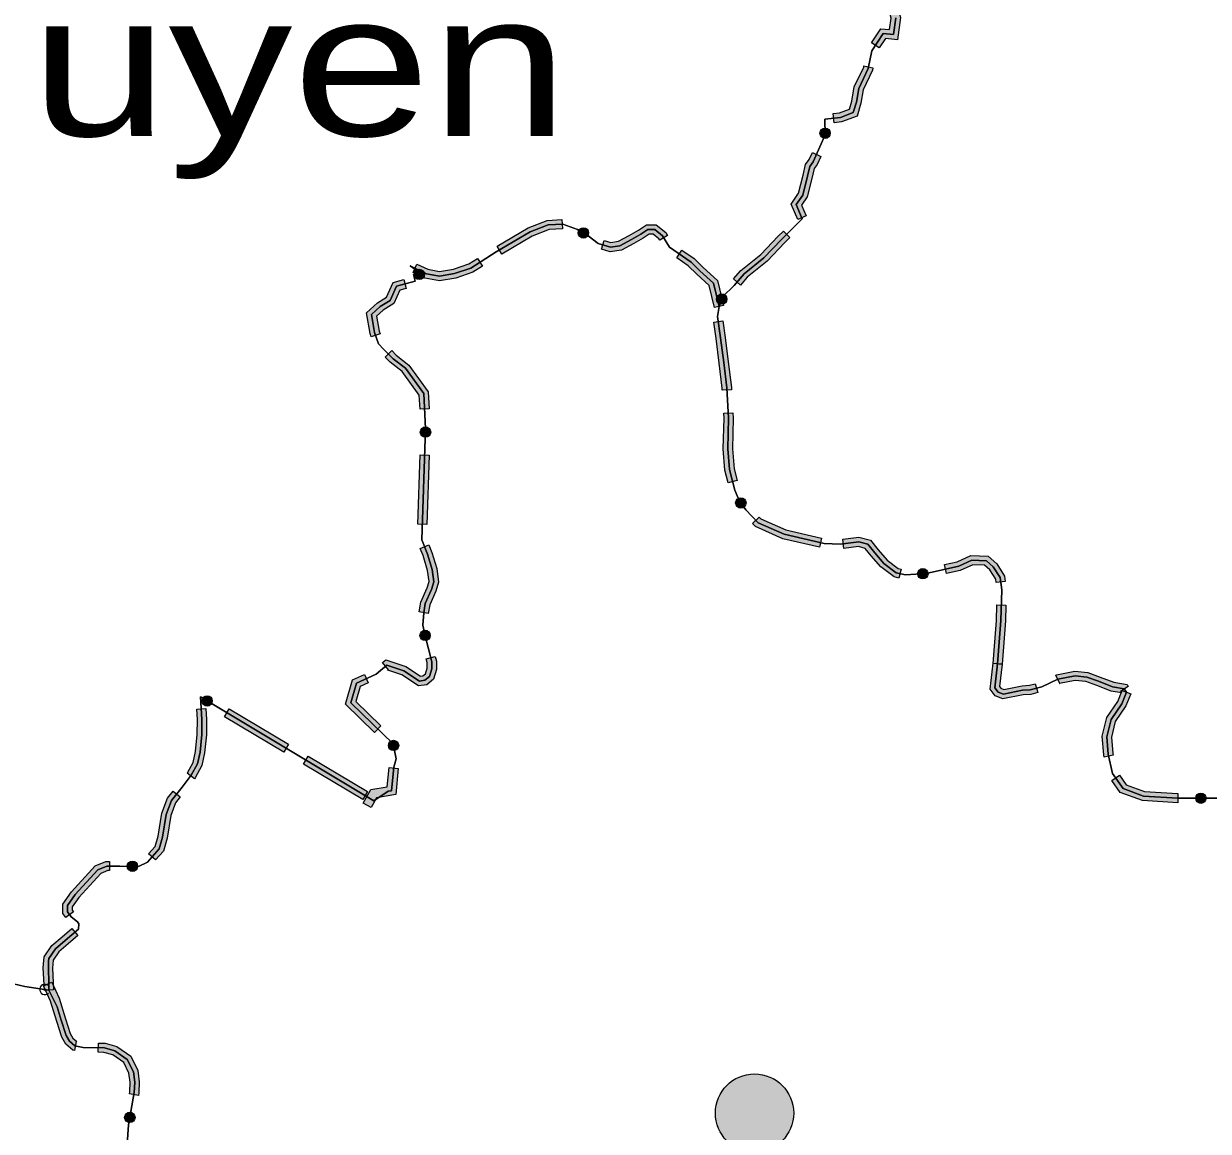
# Model space of a CAD drawing. Header units: metres. Extents: x -835890 to 1024355, y 79891 to 2211954.
# Drawn here: x -219920 to -168490, y 1914782 to 1962861 of the extents above; entities that cross this region are included whole.
import ezdxf
from ezdxf.enums import TextEntityAlignment as Align

# ---------------------------------------------------------------- set-up
doc = ezdxf.new("R2010")
doc.units = ezdxf.units.M
doc.header["$LTSCALE"] = 2200
for name, color, linetype, lineweight in [('12', 7, 'Continuous', 13), ('13', 7, 'Continuous', 13), ('14', 7, 'Continuous', 13), ('16', 7, 'Continuous', 13), ('37', 7, 'Continuous', 13), ('8', 7, 'Continuous', 13)]:
    doc.layers.add(name, color=color, linetype=linetype, lineweight=lineweight)
doc.layers.add('3', color=7, linetype='Continuous')

msp = doc.modelspace()

# ---------------------------------------------------------------- hatches: boundary and pattern name
at = {"layer": '37'}
for points in [[(-182364, 1964318), (-182071, 1963942), (-181850, 1963131), (-181982, 1962167), (-182511, 1962221), (-182775, 1961816), (-183110, 1962035), (-182713, 1962643), (-182326, 1962604), (-182258, 1963105), (-182436, 1963759), (-182679, 1964072)], [(-183048, 1960946), (-183069, 1960846), (-183475, 1959994), (-183572, 1959409), (-183741, 1958848), (-184413, 1958596), (-184733, 1958558), (-184779, 1958956), (-184508, 1958988), (-184067, 1959153), (-183962, 1959500), (-183860, 1960115), (-183451, 1960974), (-183440, 1961028)], [(-185118, 1957879, 1), (-185133, 1958329, 1)], [(-185313, 1957102), (-185465, 1956756), (-185601, 1956579), (-185689, 1956199), (-185909, 1955340), (-186150, 1954985), (-185950, 1954515), (-186318, 1954359), (-186604, 1955030), (-186279, 1955507), (-186078, 1956293), (-185971, 1956755), (-185812, 1956962), (-185679, 1957263)], [(-196531, 1953959), (-197112, 1953929), (-197838, 1953645), (-199166, 1952861), (-199369, 1953206), (-198013, 1954006), (-197197, 1954325), (-196552, 1954359)], [(-195818, 1953890, 1), (-195427, 1953667, 1)], [(-192307, 1953463), (-192343, 1953524), (-192596, 1953726), (-192767, 1953726), (-193024, 1953555), (-193435, 1953316), (-193970, 1953031), (-194452, 1952951), (-194837, 1953071), (-194718, 1953453), (-194424, 1953361), (-194100, 1953415), (-193629, 1953665), (-193235, 1953895), (-192888, 1954126), (-192456, 1954126), (-192038, 1953792), (-191964, 1953669)], [(-186651, 1953579), (-186873, 1953357), (-187646, 1952550), (-188508, 1951854), (-188800, 1951517), (-189103, 1951779), (-188787, 1952143), (-187917, 1952845), (-187159, 1953637), (-186934, 1953862)], [(-189924, 1950537), (-190155, 1951494), (-190702, 1951992), (-191067, 1952357), (-191570, 1952698), (-191345, 1953029), (-190811, 1952666), (-190426, 1952281), (-189794, 1951708), (-189535, 1950630)], [(-200007, 1952333), (-200422, 1952070), (-201164, 1951822), (-201867, 1951705), (-202498, 1951817), (-203018, 1952064), (-202847, 1952425), (-202375, 1952201), (-201866, 1952111), (-201261, 1952212), (-200595, 1952434), (-200222, 1952671)], [(-202969, 1951976, 1), (-202519, 1951976, 1)], [(-203312, 1951369), (-203590, 1951295), (-203852, 1950714), (-204316, 1950424), (-204602, 1950159), (-204489, 1949510), (-204450, 1949392), (-204829, 1949265), (-204878, 1949411), (-205034, 1950305), (-204559, 1950743), (-204166, 1950988), (-203877, 1951633), (-203415, 1951756)], [(-189689, 1950697, 1), (-189537, 1951120, 1)], [(-189568, 1949965), (-189465, 1949245), (-189332, 1948178), (-189198, 1947073), (-189191, 1946973), (-189591, 1946947), (-189596, 1947036), (-189729, 1948129), (-189862, 1949192), (-189964, 1949908)], [(-203944, 1948668), (-203746, 1948471), (-203197, 1948045), (-202353, 1946874), (-202314, 1946143), (-202714, 1946122), (-202746, 1946735), (-203488, 1947764), (-204011, 1948170), (-204227, 1948385)], [(-189128, 1945975), (-189113, 1945743), (-189147, 1944413), (-189082, 1943542), (-188950, 1943033), (-189338, 1942933), (-189478, 1943476), (-189547, 1944403), (-189514, 1945736), (-189527, 1945949)], [(-202483, 1944909, 1), (-202468, 1945359, 1)], [(-202310, 1944127), (-202415, 1941129), (-202814, 1941143), (-202710, 1944141)], [(-188651, 1941877, 1), (-188921, 1942237, 1)], [(-187987, 1941439), (-187914, 1941362), (-186836, 1940886), (-185280, 1940528), (-185370, 1940138), (-186963, 1940505), (-188149, 1941029), (-188278, 1941165)], [(-184356, 1940479), (-183657, 1940566), (-183157, 1940441), (-182817, 1940025), (-182433, 1939577), (-181950, 1939215), (-181826, 1939185), (-181923, 1938796), (-182125, 1938847), (-182708, 1939284), (-183123, 1939768), (-183382, 1940085), (-183681, 1940160), (-184307, 1940082)], [(-202331, 1940235), (-202197, 1939907), (-201989, 1939211), (-201914, 1938616), (-202031, 1938228), (-202294, 1937637), (-202356, 1937264), (-202751, 1937329), (-202680, 1937753), (-202407, 1938368), (-202322, 1938650), (-202382, 1939128), (-202575, 1939774), (-202701, 1940085)], [(-179949, 1939379), (-179389, 1939504), (-178797, 1939783), (-178044, 1939743), (-177672, 1939412), (-177332, 1938885), (-177303, 1938651), (-177700, 1938602), (-177718, 1938745), (-177978, 1939150), (-178205, 1939351), (-178718, 1939378), (-179258, 1939124), (-179861, 1938989)], [(-180660, 1939004, 1), (-181109, 1938970, 1)], [(-177275, 1937624), (-177292, 1936940), (-177436, 1935063), (-177835, 1935094), (-177692, 1936961), (-177675, 1937634)], [(-202444, 1936088, 1), (-202539, 1936528, 1)], [(-202053, 1935387), (-202002, 1935188), (-202002, 1934832), (-202128, 1934411), (-202419, 1934168), (-202786, 1934116), (-203506, 1934594), (-204109, 1934797), (-204083, 1934820), (-204341, 1935125), (-204196, 1935248), (-203328, 1934957), (-202691, 1934534), (-202588, 1934548), (-202477, 1934641), (-202402, 1934891), (-202402, 1935138), (-202440, 1935289)], [(-177437, 1935055), (-177551, 1934092), (-177493, 1934014), (-177368, 1933964), (-176578, 1934123), (-176259, 1934141), (-176001, 1934212), (-175895, 1933826), (-176193, 1933744), (-176527, 1933725), (-177407, 1933549), (-177746, 1933685), (-177967, 1933980), (-177835, 1935102)], [(-204960, 1934252), (-205307, 1934092), (-205497, 1933440), (-204408, 1932387), (-204686, 1932100), (-205949, 1933320), (-205640, 1934379), (-205127, 1934615)], [(-175112, 1934585), (-175080, 1934600), (-174284, 1934750), (-173719, 1934698), (-173182, 1934502), (-172594, 1934276), (-172018, 1934171), (-171966, 1934093), (-172299, 1933871), (-172257, 1933808), (-172703, 1933889), (-173323, 1934128), (-173808, 1934305), (-174265, 1934346), (-174956, 1934216), (-174943, 1934223)], [(-171858, 1933776), (-172069, 1933244), (-172529, 1932572), (-172698, 1931895), (-172636, 1931180), (-172619, 1931104), (-173010, 1931017), (-173032, 1931119), (-173102, 1931927), (-172899, 1932738), (-172425, 1933433), (-172230, 1933923)], [(-212149, 1933581, 1), (-211763, 1933350, 1)], [(-212819, 1930335), (-212811, 1930345), (-212560, 1930797), (-212460, 1931267), (-212389, 1932013), (-212380, 1932653), (-212408, 1933106), (-212009, 1933131), (-211979, 1932663), (-211989, 1931991), (-212064, 1931206), (-212181, 1930655), (-212477, 1930123), (-212504, 1930088)], [(-208627, 1931238), (-211201, 1932780), (-210995, 1933123), (-208422, 1931582)], [(-203821, 1931309, 1), (-203905, 1931751, 1)], [(-205196, 1929183), (-207769, 1930725), (-207564, 1931068), (-204990, 1929526)], [(-203657, 1930535), (-203768, 1929397), (-204599, 1929256), (-204832, 1928836), (-205182, 1929031), (-204855, 1929618), (-204136, 1929740), (-204055, 1930574)], [(-172350, 1930238), (-172057, 1929826), (-171259, 1929532), (-169808, 1929441), (-169813, 1929441), (-169813, 1929041), (-169820, 1929041), (-171343, 1929136), (-172311, 1929493), (-172676, 1930006)], [(-214496, 1926824), (-214217, 1927143), (-214087, 1927599), (-213922, 1928592), (-213676, 1929240), (-213436, 1929548), (-213121, 1929301), (-213324, 1929042), (-213534, 1928487), (-213696, 1927511), (-213857, 1926947), (-214195, 1926561)], [(-168588, 1929241, 1), (-169038, 1929241, 1)], [(-218084, 1924065), (-218217, 1924242), (-218217, 1924645), (-217845, 1925181), (-216814, 1926301), (-216355, 1926498), (-216200, 1926498), (-216200, 1926098), (-216273, 1926098), (-216578, 1925967), (-217532, 1924930), (-217817, 1924520), (-217817, 1924376), (-217764, 1924305)], [(-214975, 1926281, 1), (-215425, 1926291, 1)], [(-219022, 1920901), (-219073, 1921872), (-219031, 1922358), (-218695, 1922841), (-218256, 1923222), (-217830, 1923582), (-217572, 1923276), (-217996, 1922919), (-218395, 1922572), (-218642, 1922217), (-218672, 1921865), (-218622, 1920922)], [(-218693, 1921262), (-218382, 1920568), (-218104, 1919667), (-217896, 1919025), (-217781, 1918823), (-217615, 1918682), (-217637, 1918687), (-217714, 1918294), (-217794, 1918310), (-218093, 1918563), (-218264, 1918862), (-218486, 1919546), (-218757, 1920426), (-219058, 1921098)], [(-216678, 1918612), (-216378, 1918606), (-215873, 1918465), (-215267, 1918040), (-214960, 1917426), (-214900, 1916928), (-214919, 1916451), (-214940, 1916334), (-215334, 1916403), (-215318, 1916494), (-215301, 1916912), (-215349, 1917310), (-215579, 1917770), (-216047, 1918098), (-216436, 1918207), (-216686, 1918212)], [(-215351, 1915162, 1), (-215272, 1915605, 1)]]:
    msp.add_hatch(color=256, dxfattribs=at).paths.add_polyline_path(points)
at = {"layer": '8'}
msp.add_hatch(color=256, dxfattribs=at).paths.add_polyline_path([(-186491, 1915572, 1), (-189891, 1915572, 1)])

# ---------------------------------------------------------------- linework, layer by layer
at = {"layer": '12'}
for points in [[(-182054, 1963118), (-182154, 1962386), (-182612, 1962432), (-183098, 1961687), (-183260, 1960910), (-183667, 1960054), (-183767, 1959455), (-183904, 1959000), (-184460, 1958792), (-185145, 1958712), (-185123, 1958032), (-185638, 1956859), (-185786, 1956667), (-185884, 1956246), (-186094, 1955424), (-186377, 1955008), (-186117, 1954396), (-187016, 1953497), (-187782, 1952698), (-188648, 1951998), (-189081, 1951499), (-189580, 1951000), (-189730, 1950584), (-189975, 1951601), (-190564, 1952137), (-190939, 1952512), (-191889, 1953156), (-192191, 1953658), (-192526, 1953926), (-192828, 1953926), (-193130, 1953725), (-193532, 1953491), (-194035, 1953223), (-194438, 1953156), (-194974, 1953323), (-195410, 1953658), (-195880, 1953926), (-196517, 1954160), (-197154, 1954127), (-197926, 1953825), (-199401, 1952955), (-200508, 1952252), (-201213, 1952017), (-201867, 1951908), (-202437, 1952009), (-203141, 1952344), (-202616, 1951976), (-202991, 1951976), (-202930, 1951678), (-203733, 1951464), (-204009, 1950851), (-204438, 1950583), (-204818, 1950232), (-204684, 1949461), (-204516, 1948958), (-204281, 1948723), (-203879, 1948320), (-203342, 1947905), (-202549, 1946804), (-202470, 1945289), (-202638, 1940461), (-202386, 1939841), (-202185, 1939170), (-202118, 1938633), (-202219, 1938298), (-202487, 1937695), (-202554, 1937292), (-202588, 1936756), (-202487, 1936286), (-202202, 1935163), (-202202, 1934861), (-202303, 1934526), (-202504, 1934358), (-202739, 1934325), (-203417, 1934775), (-204153, 1935022), (-204616, 1934630), (-205474, 1934236), (-205723, 1933380), (-203875, 1931594), (-203752, 1930953), (-203853, 1930585), (-203952, 1929568), (-204093, 1929544), (-204715, 1929128)], [(-204715, 1929128), (-206093, 1929953), (-212241, 1933636), (-212180, 1932658), (-212189, 1932002), (-212262, 1931236), (-212371, 1930726), (-212644, 1930234), (-213045, 1929724), (-213500, 1929141), (-213728, 1928539), (-213892, 1927555), (-214037, 1927045), (-214547, 1926462), (-214930, 1926280), (-215749, 1926298), (-216314, 1926298), (-216696, 1926134), (-217689, 1925056), (-218017, 1924582), (-218017, 1924309), (-217853, 1924090), (-217580, 1923872), (-217525, 1923781), (-217543, 1923562), (-218126, 1923070), (-218545, 1922706), (-218836, 1922287), (-218846, 1922180), (-218822, 1920912), (-219876, 1921068), (-220364, 1921185)]]:
    msp.add_lwpolyline(points, dxfattribs=at)
at = {"layer": '13'}
for points in [[(-189397, 1947055), (-189530, 1948153), (-189663, 1949219), (-189797, 1950151), (-189730, 1950584), (-189580, 1951000), (-189081, 1951499), (-188648, 1951998), (-187782, 1952698), (-187016, 1953497), (-186117, 1954396), (-186377, 1955008), (-186094, 1955424), (-185884, 1956246), (-185786, 1956667), (-185638, 1956859), (-185123, 1958032), (-185145, 1958712), (-184460, 1958792), (-183904, 1959000), (-183767, 1959455), (-183667, 1960054), (-183260, 1960910), (-183098, 1961687), (-182612, 1962432), (-182154, 1962386), (-182054, 1963118)], [(-167491, 1929241), (-169814, 1929241), (-171301, 1929334), (-172184, 1929660), (-172648, 1930312), (-172834, 1931149), (-172900, 1931911), (-172714, 1932655), (-172247, 1933338), (-172044, 1933850), (-172137, 1933989), (-172648, 1934082), (-173252, 1934315), (-173764, 1934501), (-174275, 1934548), (-175018, 1934408), (-175715, 1934082), (-176226, 1933943), (-176553, 1933924), (-177388, 1933757), (-177620, 1933850), (-177759, 1934036), (-177636, 1935079), (-177492, 1936950), (-177459, 1938282), (-177525, 1938815), (-177825, 1939281), (-178125, 1939547), (-178757, 1939580), (-179323, 1939314), (-180739, 1938998), (-181638, 1938931), (-182037, 1939031), (-182570, 1939431), (-182970, 1939897), (-183270, 1940263), (-183669, 1940363), (-184468, 1940263), (-185168, 1940296), (-186899, 1940696), (-188032, 1941195), (-188564, 1941761), (-188864, 1942161), (-189047, 1942610), (-189280, 1943509), (-189347, 1944408), (-189314, 1945740), (-189397, 1947055)]]:
    msp.add_lwpolyline(points, dxfattribs=at)
at = {"layer": '14'}
for points in [[(-220364, 1921185), (-219876, 1921068), (-218822, 1920912)], [(-218822, 1920912), (-218472, 1920180), (-218295, 1919606), (-218080, 1918944), (-217937, 1918693), (-217704, 1918496), (-217338, 1918424), (-216407, 1918407), (-215960, 1918281), (-215423, 1917905), (-215155, 1917368), (-215101, 1916920), (-215119, 1916473), (-215369, 1915058), (-215432, 1914217)]]:
    msp.add_lwpolyline(points, dxfattribs=at)
at = {"layer": '16'}
for points in [[(-215960, 1918281), (-216407, 1918407), (-217338, 1918424), (-217704, 1918496), (-217937, 1918693), (-218080, 1918944), (-218295, 1919606), (-218472, 1920180), (-218822, 1920912), (-218846, 1922180), (-218836, 1922287), (-218545, 1922706), (-218126, 1923070), (-217543, 1923562), (-217525, 1923781), (-217580, 1923872), (-217853, 1924090), (-218017, 1924309), (-218017, 1924582), (-217689, 1925056), (-216696, 1926134), (-216314, 1926298), (-215749, 1926298), (-214930, 1926280), (-214547, 1926462), (-214037, 1927045), (-213892, 1927555), (-213728, 1928539), (-213500, 1929141), (-213045, 1929724), (-212644, 1930234), (-212371, 1930726), (-212262, 1931236), (-212189, 1932002), (-212180, 1932658), (-212241, 1933636), (-206093, 1929953), (-204715, 1929128), (-204093, 1929544), (-203952, 1929568), (-203853, 1930585), (-203752, 1930953), (-203875, 1931594), (-205723, 1933380), (-205474, 1934236), (-204616, 1934630), (-204153, 1935022), (-203417, 1934775), (-202739, 1934325), (-202504, 1934358), (-202303, 1934526), (-202202, 1934861), (-202202, 1935163), (-202487, 1936286), (-202588, 1936756), (-202554, 1937292), (-202487, 1937695), (-202219, 1938298), (-202118, 1938633), (-202185, 1939170), (-202386, 1939841), (-202638, 1940461), (-202470, 1945289), (-202549, 1946804), (-203342, 1947905), (-203879, 1948320), (-204281, 1948723), (-204516, 1948958), (-204684, 1949461), (-204818, 1950232), (-204438, 1950583), (-204009, 1950851), (-203733, 1951464), (-202930, 1951678), (-202991, 1951976), (-202616, 1951976), (-203141, 1952344), (-202437, 1952009), (-201867, 1951908), (-201213, 1952017), (-200508, 1952252), (-199401, 1952955), (-197926, 1953825), (-197154, 1954127), (-196517, 1954160), (-195880, 1953926), (-195410, 1953658), (-194974, 1953323), (-194438, 1953156), (-194035, 1953223), (-193532, 1953491), (-193130, 1953725), (-192828, 1953926), (-192526, 1953926), (-192191, 1953658), (-191889, 1953156), (-190939, 1952512), (-190564, 1952137), (-189975, 1951601), (-189730, 1950584), (-189797, 1950151)], [(-189797, 1950151), (-189663, 1949219), (-189530, 1948153), (-189397, 1947055), (-189314, 1945740), (-189347, 1944408), (-189280, 1943509), (-189047, 1942610), (-188864, 1942161), (-188564, 1941761), (-188032, 1941195), (-186899, 1940696), (-185168, 1940296), (-184468, 1940263), (-183669, 1940363), (-183270, 1940263), (-182970, 1939897), (-182570, 1939431), (-182037, 1939031), (-181638, 1938931), (-180739, 1938998), (-179323, 1939314), (-178757, 1939580), (-178125, 1939547), (-177825, 1939281), (-177525, 1938815), (-177459, 1938282), (-177492, 1936950), (-177636, 1935079), (-177759, 1934036), (-177620, 1933850), (-177388, 1933757), (-176553, 1933924), (-176226, 1933943), (-175715, 1934082), (-175018, 1934408), (-174275, 1934548), (-173764, 1934501), (-173252, 1934315), (-172648, 1934082), (-172137, 1933989), (-172044, 1933850), (-172247, 1933338), (-172714, 1932655), (-172900, 1931911), (-172834, 1931149), (-172648, 1930312), (-172184, 1929660), (-171301, 1929334), (-169814, 1929241), (-167491, 1929241)], [(-215432, 1914217), (-215369, 1915058), (-215119, 1916473), (-215101, 1916920), (-215155, 1917368), (-215423, 1917905), (-215960, 1918281)]]:
    msp.add_lwpolyline(points, dxfattribs=at)
at = {"layer": '37'}
for points in [[(-182364, 1964318), (-182071, 1963942), (-181850, 1963131), (-181982, 1962167), (-182511, 1962221), (-182775, 1961816), (-183110, 1962035), (-182713, 1962643), (-182326, 1962604), (-182258, 1963105), (-182436, 1963759), (-182679, 1964072)], [(-183048, 1960946), (-183069, 1960846), (-183475, 1959994), (-183572, 1959409), (-183741, 1958848), (-184413, 1958596), (-184733, 1958558), (-184779, 1958956), (-184508, 1958988), (-184067, 1959153), (-183962, 1959500), (-183860, 1960115), (-183451, 1960974), (-183440, 1961028)], [(-185313, 1957102), (-185465, 1956756), (-185601, 1956579), (-185689, 1956199), (-185909, 1955340), (-186150, 1954985), (-185950, 1954515), (-186318, 1954359), (-186604, 1955030), (-186279, 1955507), (-186078, 1956293), (-185971, 1956755), (-185812, 1956962), (-185679, 1957263)], [(-196531, 1953959), (-197112, 1953929), (-197838, 1953645), (-199166, 1952861), (-199369, 1953206), (-198013, 1954006), (-197197, 1954325), (-196552, 1954359)], [(-192307, 1953463), (-192343, 1953524), (-192596, 1953726), (-192767, 1953726), (-193024, 1953555), (-193435, 1953316), (-193970, 1953031), (-194452, 1952951), (-194837, 1953071), (-194718, 1953453), (-194424, 1953361), (-194100, 1953415), (-193629, 1953665), (-193235, 1953895), (-192888, 1954126), (-192456, 1954126), (-192038, 1953792), (-191964, 1953669)], [(-186651, 1953579), (-186873, 1953357), (-187646, 1952550), (-188508, 1951854), (-188800, 1951517), (-189103, 1951779), (-188787, 1952143), (-187917, 1952845), (-187159, 1953637), (-186934, 1953862)], [(-189924, 1950537), (-190155, 1951494), (-190702, 1951992), (-191067, 1952357), (-191570, 1952698), (-191345, 1953029), (-190811, 1952666), (-190426, 1952281), (-189794, 1951708), (-189535, 1950630)], [(-200007, 1952333), (-200422, 1952070), (-201164, 1951822), (-201867, 1951705), (-202498, 1951817), (-203018, 1952064), (-202847, 1952425), (-202375, 1952201), (-201866, 1952111), (-201261, 1952212), (-200595, 1952434), (-200222, 1952671)], [(-203312, 1951369), (-203590, 1951295), (-203852, 1950714), (-204316, 1950424), (-204602, 1950159), (-204489, 1949510), (-204450, 1949392), (-204829, 1949265), (-204878, 1949411), (-205034, 1950305), (-204559, 1950743), (-204166, 1950988), (-203877, 1951633), (-203415, 1951756)], [(-189568, 1949965), (-189465, 1949245), (-189332, 1948178), (-189198, 1947073), (-189191, 1946973), (-189591, 1946947), (-189596, 1947036), (-189729, 1948129), (-189862, 1949192), (-189964, 1949908)], [(-203944, 1948668), (-203746, 1948471), (-203197, 1948045), (-202353, 1946874), (-202314, 1946143), (-202714, 1946122), (-202746, 1946735), (-203488, 1947764), (-204011, 1948170), (-204227, 1948385)], [(-189128, 1945975), (-189113, 1945743), (-189147, 1944413), (-189082, 1943542), (-188950, 1943033), (-189338, 1942933), (-189478, 1943476), (-189547, 1944403), (-189514, 1945736), (-189527, 1945949)], [(-202310, 1944127), (-202415, 1941129), (-202814, 1941143), (-202710, 1944141)], [(-187987, 1941439), (-187914, 1941362), (-186836, 1940886), (-185280, 1940528), (-185370, 1940138), (-186963, 1940505), (-188149, 1941029), (-188278, 1941165)], [(-184356, 1940479), (-183657, 1940566), (-183157, 1940441), (-182817, 1940025), (-182433, 1939577), (-181950, 1939215), (-181826, 1939185), (-181923, 1938796), (-182125, 1938847), (-182708, 1939284), (-183123, 1939768), (-183382, 1940085), (-183681, 1940160), (-184307, 1940082)], [(-202331, 1940235), (-202197, 1939907), (-201989, 1939211), (-201914, 1938616), (-202031, 1938228), (-202294, 1937637), (-202356, 1937264), (-202751, 1937329), (-202680, 1937753), (-202407, 1938368), (-202322, 1938650), (-202382, 1939128), (-202575, 1939774), (-202701, 1940085)], [(-179949, 1939379), (-179389, 1939504), (-178797, 1939783), (-178044, 1939743), (-177672, 1939412), (-177332, 1938885), (-177303, 1938651), (-177700, 1938602), (-177718, 1938745), (-177978, 1939150), (-178205, 1939351), (-178718, 1939378), (-179258, 1939124), (-179861, 1938989)], [(-177275, 1937624), (-177292, 1936940), (-177436, 1935063), (-177835, 1935094), (-177692, 1936961), (-177675, 1937634)], [(-202053, 1935387), (-202002, 1935188), (-202002, 1934832), (-202128, 1934411), (-202419, 1934168), (-202786, 1934116), (-203506, 1934594), (-204109, 1934797), (-204083, 1934820), (-204341, 1935125), (-204196, 1935248), (-203328, 1934957), (-202691, 1934534), (-202588, 1934548), (-202477, 1934641), (-202402, 1934891), (-202402, 1935138), (-202440, 1935289)], [(-177437, 1935055), (-177551, 1934092), (-177493, 1934014), (-177368, 1933964), (-176578, 1934123), (-176259, 1934141), (-176001, 1934212), (-175895, 1933826), (-176193, 1933744), (-176527, 1933725), (-177407, 1933549), (-177746, 1933685), (-177967, 1933980), (-177835, 1935102)], [(-204960, 1934252), (-205307, 1934092), (-205497, 1933440), (-204408, 1932387), (-204686, 1932100), (-205949, 1933320), (-205640, 1934379), (-205127, 1934615)], [(-175112, 1934585), (-175080, 1934600), (-174284, 1934750), (-173719, 1934698), (-173182, 1934502), (-172594, 1934276), (-172018, 1934171), (-171966, 1934093), (-172299, 1933871), (-172257, 1933808), (-172703, 1933889), (-173323, 1934128), (-173808, 1934305), (-174265, 1934346), (-174956, 1934216), (-174943, 1934223)], [(-171858, 1933776), (-172069, 1933244), (-172529, 1932572), (-172698, 1931895), (-172636, 1931180), (-172619, 1931104), (-173010, 1931017), (-173032, 1931119), (-173102, 1931927), (-172899, 1932738), (-172425, 1933433), (-172230, 1933923)], [(-212819, 1930335), (-212811, 1930345), (-212560, 1930797), (-212460, 1931267), (-212389, 1932013), (-212380, 1932653), (-212408, 1933106), (-212009, 1933131), (-211979, 1932663), (-211989, 1931991), (-212064, 1931206), (-212181, 1930655), (-212477, 1930123), (-212504, 1930088)], [(-208627, 1931238), (-211201, 1932780), (-210995, 1933123), (-208422, 1931582)], [(-205196, 1929183), (-207769, 1930725), (-207564, 1931068), (-204990, 1929526)], [(-203657, 1930535), (-203768, 1929397), (-204599, 1929256), (-204832, 1928836), (-205182, 1929031), (-204855, 1929618), (-204136, 1929740), (-204055, 1930574)], [(-172350, 1930238), (-172057, 1929826), (-171259, 1929532), (-169808, 1929441), (-169813, 1929441), (-169813, 1929041), (-169820, 1929041), (-171343, 1929136), (-172311, 1929493), (-172676, 1930006)], [(-214496, 1926824), (-214217, 1927143), (-214087, 1927599), (-213922, 1928592), (-213676, 1929240), (-213436, 1929548), (-213121, 1929301), (-213324, 1929042), (-213534, 1928487), (-213696, 1927511), (-213857, 1926947), (-214195, 1926561)], [(-218084, 1924065), (-218217, 1924242), (-218217, 1924645), (-217845, 1925181), (-216814, 1926301), (-216355, 1926498), (-216200, 1926498), (-216200, 1926098), (-216273, 1926098), (-216578, 1925967), (-217532, 1924930), (-217817, 1924520), (-217817, 1924376), (-217764, 1924305)], [(-219022, 1920901), (-219073, 1921872), (-219031, 1922358), (-218695, 1922841), (-218256, 1923222), (-217830, 1923582), (-217572, 1923276), (-217996, 1922919), (-218395, 1922572), (-218642, 1922217), (-218672, 1921865), (-218622, 1920922)], [(-218693, 1921262), (-218382, 1920568), (-218104, 1919667), (-217896, 1919025), (-217781, 1918823), (-217615, 1918682), (-217637, 1918687), (-217714, 1918294), (-217794, 1918310), (-218093, 1918563), (-218264, 1918862), (-218486, 1919546), (-218757, 1920426), (-219058, 1921098)], [(-216678, 1918612), (-216378, 1918606), (-215873, 1918465), (-215267, 1918040), (-214960, 1917426), (-214900, 1916928), (-214919, 1916451), (-214940, 1916334), (-215334, 1916403), (-215318, 1916494), (-215301, 1916912), (-215349, 1917310), (-215579, 1917770), (-216047, 1918098), (-216436, 1918207), (-216686, 1918212)]]:
    msp.add_lwpolyline(points, close=True, dxfattribs=at)
for centre in [(-185125, 1958104), (-195622, 1953779), (-202744, 1951976), (-189613, 1950909), (-202476, 1945134), (-188786, 1942057), (-180884, 1938987), (-202492, 1936308), (-211956, 1933465), (-203863, 1931530), (-168813, 1929241), (-215200, 1926286), (-215312, 1915384)]:
    msp.add_circle(centre, 225, dxfattribs=at)
msp.add_arc((-218997, 1920937), 225, 30.1519, 313.4475, dxfattribs=at)
at = {"layer": '8'}
msp.add_circle((-188191, 1915572), 1700, dxfattribs=at)

# ---------------------------------------------------------------- texts
at = {"layer": '3', "width": 1.3}
msp.add_text('nguyên', height=6200, dxfattribs=at).set_placement((-213940, 1957989), align=Align.CENTER)

doc.saveas('drawing.dxf')
